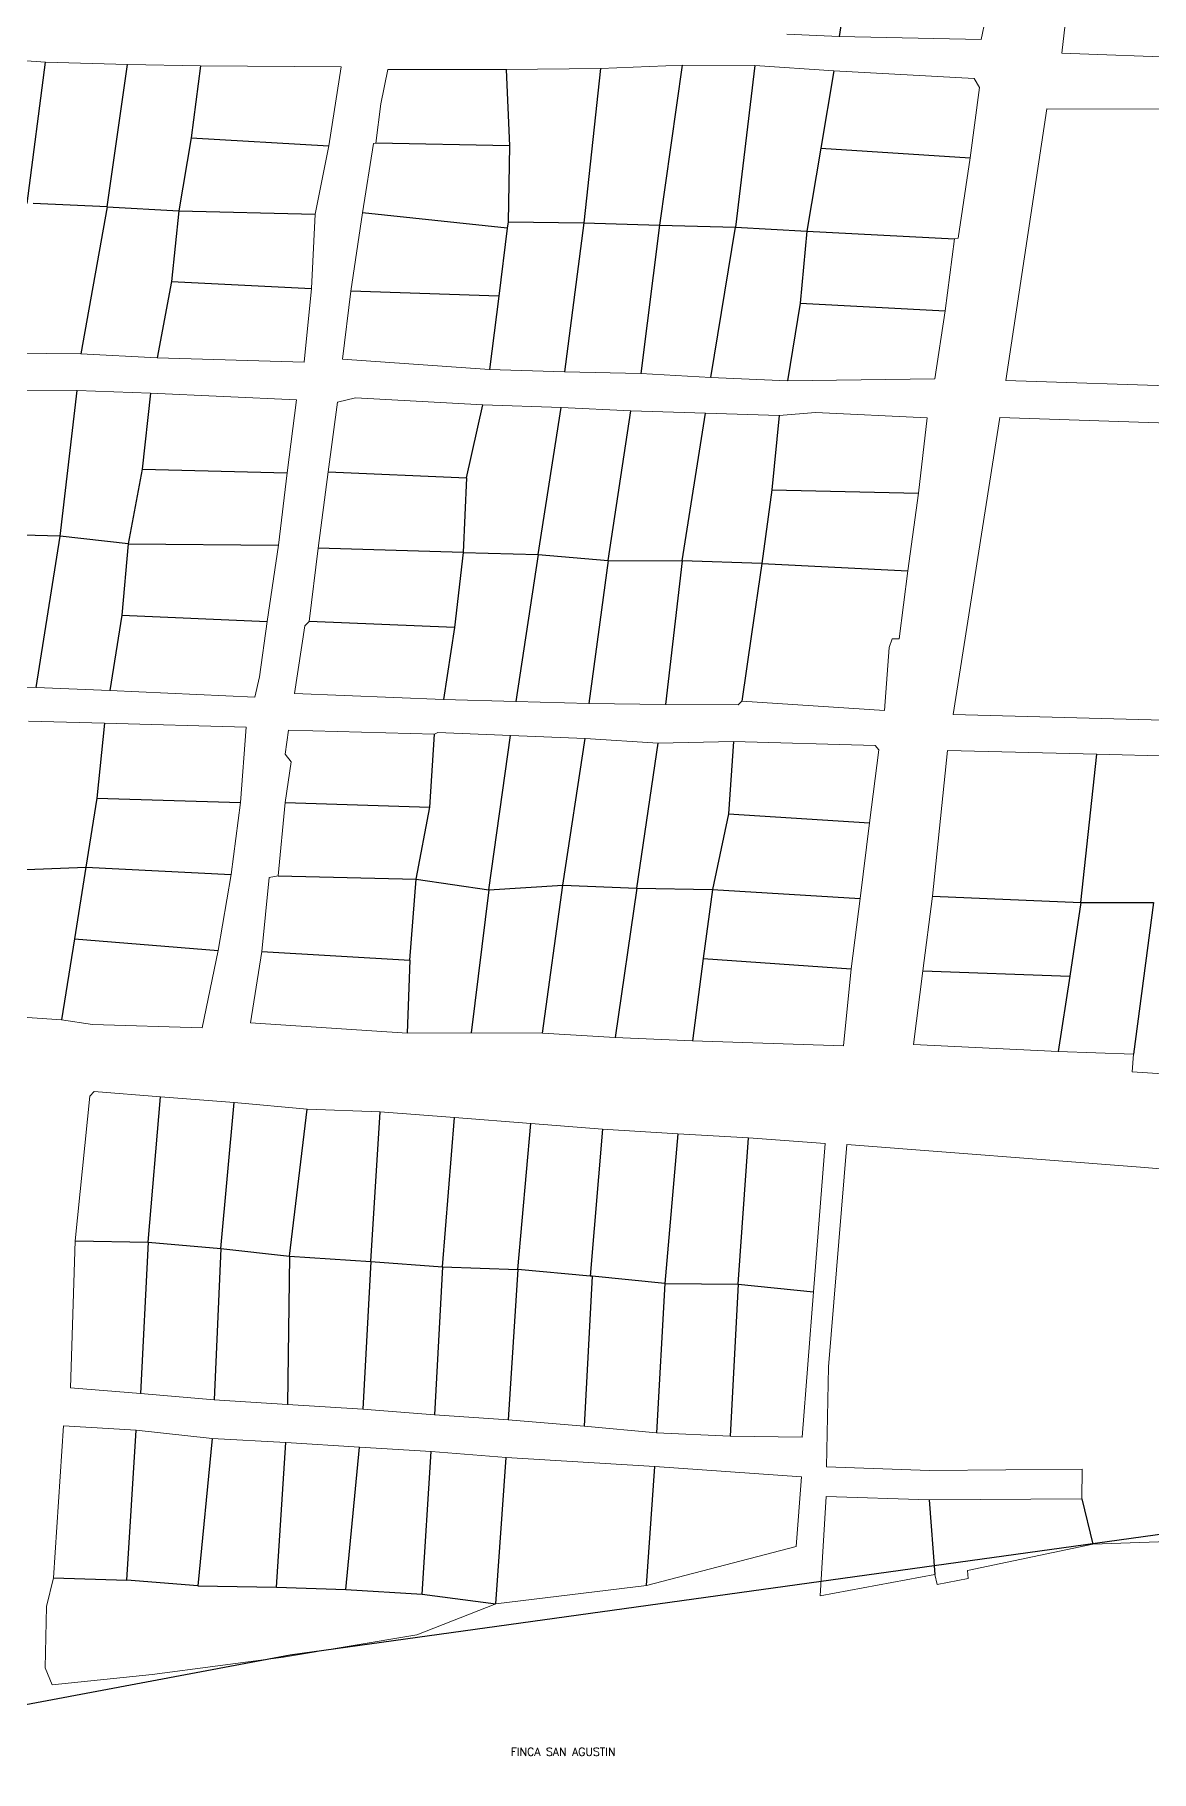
# Model space of a CAD drawing. Header units: millimetres. Extents: x 612074 to 614541, y 1316471 to 1317841.
# Drawn here: x 613329 to 613479.7, y 1316680.7 to 1316915.1 of the extents above; entities that cross this region are included whole.
import ezdxf

# ---------------------------------------------------------------- set-up
doc = ezdxf.new("R2010")
doc.units = ezdxf.units.MM
doc.layers.add('CAPA ROJA', color=1, linetype='Continuous')
doc.styles.add('MtXpl_Txt', font='txt_____.ttf')

msp = doc.modelspace()

# ---------------------------------------------------------------- linework, layer by layer
at = {"layer": 'CAPA ROJA', "color": 1, "linetype": 'Continuous', "lineweight": -3}
for p, q in [((613438.9, 1316923.47), (613437.6, 1316914.83)), ((613327.98, 1316892.31), (613330.48, 1316911.35)), ((613338.82, 1316891.85), (613341.55, 1316911.05)), ((613351.41, 1316910.89), (613350.15, 1316901.17)), ((613405.4, 1316910.52), (613403.14, 1316889.66)), ((613416.43, 1316910.95), (613413.35, 1316889.36)), ((613426.22, 1316910.94), (613423.63, 1316889.11)), ((613392.64, 1316910.36), (613393.12, 1316900.09)), ((613436.88, 1316910.2), (613435.11, 1316899.77)), ((613350.15, 1316901.17), (613348.48, 1316891.31)), ((613350.15, 1316901.17), (613368.71, 1316900.06)), ((613393.12, 1316900.09), (613375.06, 1316900.43)), ((613393.12, 1316900.09), (613392.91, 1316889.8)), ((613435.11, 1316899.77), (613433.23, 1316888.54)), ((613435.11, 1316899.77), (613455.29, 1316898.47)), ((613338.82, 1316891.85), (613328.83, 1316892.27)), ((613338.82, 1316891.85), (613335.26, 1316872)), ((613338.82, 1316891.85), (613348.48, 1316891.31)), ((613348.48, 1316891.31), (613347.49, 1316881.76)), ((613348.48, 1316891.31), (613366.88, 1316890.85)), ((613392.8, 1316888.95), (613373.25, 1316891.02)), ((613392.91, 1316889.8), (613392.8, 1316888.95)), ((613392.91, 1316889.8), (613403.14, 1316889.66)), ((613403.14, 1316889.66), (613400.51, 1316869.58)), ((613403.14, 1316889.66), (613413.35, 1316889.36)), ((613413.35, 1316889.36), (613410.81, 1316869.33)), ((613413.35, 1316889.36), (613423.63, 1316889.11)), ((613392.8, 1316888.95), (613391.65, 1316879.78)), ((613420.26, 1316868.82), (613423.63, 1316889.11)), ((613423.63, 1316889.11), (613433.23, 1316888.54)), ((613433.23, 1316888.54), (613432.33, 1316878.82)), ((613433.23, 1316888.54), (613453.18, 1316887.53)), ((613347.49, 1316881.76), (613345.56, 1316871.45)), ((613347.49, 1316881.76), (613366.36, 1316880.84)), ((613391.65, 1316879.78), (613371.71, 1316880.44)), ((613391.65, 1316879.78), (613390.41, 1316869.88)), ((613432.33, 1316878.82), (613430.62, 1316868.37)), ((613432.33, 1316878.82), (613451.91, 1316877.8)), ((613332.46, 1316847.41), (613334.77, 1316867.03)), ((613344.63, 1316866.68), (613343.53, 1316856.44)), ((613387.28, 1316855.27), (613389.5, 1316865.1)), ((613396.96, 1316844.92), (613400.1, 1316864.75)), ((613406.43, 1316844.11), (613409.47, 1316864.29)), ((613416.43, 1316844.08), (613419.54, 1316863.99)), ((613429.51, 1316863.69), (613428.52, 1316853.64)), ((613343.53, 1316856.44), (613341.64, 1316846.35)), ((613343.53, 1316856.44), (613363.11, 1316855.96)), ((613368.64, 1316856.07), (613387.28, 1316855.27)), ((613387.28, 1316855.27), (613386.85, 1316845.18)), ((613428.52, 1316853.64), (613427.17, 1316843.7)), ((613428.52, 1316853.64), (613448.31, 1316853.19)), ((613332.46, 1316847.41), (613322.34, 1316847.67)), ((613329.21, 1316826.95), (613332.46, 1316847.41)), ((613341.64, 1316846.35), (613332.46, 1316847.41)), ((613341.64, 1316846.35), (613340.8, 1316836.71)), ((613341.64, 1316846.35), (613361.94, 1316846.16)), ((613386.85, 1316845.18), (613367.26, 1316845.76)), ((613386.85, 1316845.18), (613385.69, 1316835.07)), ((613386.85, 1316845.18), (613396.96, 1316844.92)), ((613396.96, 1316844.92), (613393.98, 1316825.07)), ((613396.96, 1316844.92), (613406.43, 1316844.11)), ((613406.43, 1316844.11), (613403.82, 1316824.81)), ((613406.43, 1316844.11), (613416.43, 1316844.08)), ((613416.43, 1316844.08), (613414.18, 1316824.69)), ((613427.17, 1316843.7), (613416.43, 1316844.08)), ((613427.17, 1316843.7), (613425.77, 1316834.16)), ((613427.17, 1316843.7), (613446.89, 1316842.7)), ((613340.8, 1316836.71), (613339.16, 1316826.58)), ((613340.8, 1316836.71), (613360.39, 1316835.88)), ((613385.69, 1316835.07), (613366.08, 1316835.85)), ((613385.69, 1316835.07), (613384.21, 1316825.35)), ((613425.77, 1316834.16), (613424.45, 1316825.14)), ((613338.42, 1316822.13), (613337.4, 1316812.03)), ((613382.37, 1316810.79), (613382.98, 1316820.68)), ((613390.31, 1316799.66), (613393.25, 1316820.5)), ((613400.29, 1316800.27), (613403.31, 1316820.09)), ((613410.28, 1316799.88), (613413.16, 1316819.45)), ((613423.35, 1316819.66), (613422.66, 1316809.89)), ((613470.23, 1316797.93), (613472.39, 1316817.97)), ((613337.4, 1316812.03), (613335.93, 1316802.7)), ((613337.4, 1316812.03), (613356.79, 1316811.42)), ((613362.83, 1316811.46), (613382.37, 1316810.79)), ((613380.52, 1316801.11), (613382.37, 1316810.79)), ((613422.66, 1316809.89), (613420.49, 1316799.72)), ((613422.66, 1316809.89), (613441.72, 1316808.69)), ((613325.61, 1316802.29), (613335.93, 1316802.7)), ((613335.93, 1316802.7), (613334.4, 1316793.02)), ((613335.93, 1316802.7), (613355.55, 1316801.71)), ((613361.9, 1316801.56), (613380.52, 1316801.11)), ((613379.63, 1316790.15), (613380.52, 1316801.11)), ((613380.52, 1316801.11), (613390.31, 1316799.66)), ((613390.31, 1316799.66), (613400.29, 1316800.27)), ((613397.54, 1316780.29), (613400.29, 1316800.27)), ((613400.29, 1316800.27), (613410.28, 1316799.88)), ((613390.31, 1316799.66), (613387.94, 1316780.34)), ((613410.28, 1316799.88), (613407.35, 1316779.71)), ((613410.28, 1316799.88), (613420.49, 1316799.72)), ((613420.49, 1316799.72), (613419.26, 1316790.4)), ((613420.49, 1316799.72), (613440.45, 1316798.49)), ((613450.18, 1316798.8), (613470.23, 1316797.93)), ((613470.23, 1316797.93), (613468.72, 1316787.98)), ((613470.23, 1316797.93), (613480.03, 1316797.96)), ((613480.03, 1316797.96), (613477.34, 1316777.46)), ((613334.4, 1316793.02), (613332.62, 1316782.13)), ((613334.4, 1316793.02), (613353.79, 1316791.48)), ((613359.66, 1316791.31), (613379.63, 1316790.15)), ((613379.63, 1316790.15), (613379.3, 1316780.31)), ((613419.26, 1316790.4), (613417.8, 1316779.28)), ((613419.26, 1316790.4), (613439.21, 1316789)), ((613448.89, 1316788.72), (613468.72, 1316787.98)), ((613468.72, 1316787.98), (613467.18, 1316777.84)), ((613344.34, 1316752.08), (613345.98, 1316771.72)), ((613354.12, 1316751.24), (613355.95, 1316770.95)), ((613363.43, 1316750.2), (613365.8, 1316770.06)), ((613374.38, 1316749.5), (613375.64, 1316769.68)), ((613384.06, 1316748.79), (613385.66, 1316768.93)), ((613394.24, 1316748.4), (613395.98, 1316768.11)), ((613405.65, 1316767.35), (613404.01, 1316747.53)), ((613415.84, 1316766.74), (613414.06, 1316746.53)), ((613423.99, 1316746.42), (613425.35, 1316766.17)), ((613334.46, 1316752.26), (613344.34, 1316752.08)), ((613344.34, 1316752.08), (613343.32, 1316731.68)), ((613344.34, 1316752.08), (613354.12, 1316751.24)), ((613354.12, 1316751.24), (613353.22, 1316730.83)), ((613354.12, 1316751.24), (613363.43, 1316750.2)), ((613363.43, 1316750.2), (613363.14, 1316730.18)), ((613363.43, 1316750.2), (613374.38, 1316749.5)), ((613374.38, 1316749.5), (613373.31, 1316729.58)), ((613374.38, 1316749.5), (613384.06, 1316748.79)), ((613384.06, 1316748.79), (613382.99, 1316728.79)), ((613384.06, 1316748.79), (613394.24, 1316748.4)), ((613394.24, 1316748.4), (613392.93, 1316728.12)), ((613404.01, 1316747.53), (613394.24, 1316748.4)), ((613404.28, 1316747.5), (613403.17, 1316727.28)), ((613404.28, 1316747.5), (613404.01, 1316747.53)), ((613414.06, 1316746.53), (613404.28, 1316747.5)), ((613414.06, 1316746.53), (613412.94, 1316726.38)), ((613414.06, 1316746.53), (613423.99, 1316746.42)), ((613423.99, 1316746.42), (613422.89, 1316725.91)), ((613423.99, 1316746.42), (613434.14, 1316745.39)), ((613341.46, 1316706.47), (613342.73, 1316726.72)), ((613352.97, 1316725.61), (613351.03, 1316705.72)), ((613361.66, 1316705.53), (613362.92, 1316725.04)), ((613371.02, 1316705.2), (613372.88, 1316724.41)), ((613381.31, 1316704.58), (613382.53, 1316723.86)), ((613391.24, 1316703.27), (613392.67, 1316723.03)), ((613411.58, 1316705.77), (613412.7, 1316721.81)), ((613449.74, 1316717.3), (613450.51, 1316707.25)), ((613470.34, 1316717.45), (613471.83, 1316711.33)), ((613331.55, 1316706.81), (613341.46, 1316706.47)), ((613351.03, 1316705.72), (613341.46, 1316706.47)), ((613351.03, 1316705.72), (613361.66, 1316705.53)), ((613361.66, 1316705.53), (613371.02, 1316705.2)), ((613371.02, 1316705.2), (613381.31, 1316704.58)), ((613381.31, 1316704.58), (613391.24, 1316703.27))]:
    msp.add_line(p, q, dxfattribs=at)
at = {"layer": 'CAPA ROJA', "color": 1, "linetype": 'Continuous', "lineweight": 13}
for p, q in [((613456.79, 1316914.44), (613458.52, 1316922.69)), ((613467.64, 1316912.57), (613468.81, 1316922.61)), ((613430.52, 1316915.13), (613437.6, 1316914.83)), ((613437.6, 1316914.83), (613456.79, 1316914.44)), ((613320.75, 1316912.04), (613330.48, 1316911.35)), ((613330.48, 1316911.35), (613341.55, 1316911.05)), ((613341.55, 1316911.05), (613351.41, 1316910.89)), ((613351.41, 1316910.89), (613370.37, 1316910.73)), ((613370.37, 1316910.73), (613368.71, 1316900.06)), ((613375.72, 1316905.74), (613376.68, 1316910.39)), ((613376.68, 1316910.39), (613392.64, 1316910.36)), ((613392.64, 1316910.36), (613405.4, 1316910.52)), ((613405.4, 1316910.52), (613416.43, 1316910.95)), ((613416.43, 1316910.95), (613426.22, 1316910.94)), ((613426.22, 1316910.94), (613436.88, 1316910.2)), ((613467.64, 1316912.57), (613487.09, 1316911.84)), ((613436.88, 1316910.2), (613455.81, 1316909.18)), ((613455.81, 1316909.18), (613456.56, 1316907.95)), ((613375.06, 1316900.43), (613375.72, 1316905.74)), ((613456.56, 1316907.95), (613455.29, 1316898.47)), ((613460.12, 1316868.41), (613465.64, 1316905.07)), ((613465.64, 1316905.07), (613513.48, 1316904.97)), ((613368.71, 1316900.06), (613366.88, 1316890.85)), ((613373.25, 1316891.02), (613374.75, 1316900.39)), ((613374.75, 1316900.39), (613375.06, 1316900.43)), ((613455.29, 1316898.47), (613453.66, 1316887.59)), ((613366.88, 1316890.85), (613366.36, 1316880.84)), ((613371.71, 1316880.44), (613373.25, 1316891.02)), ((613453.18, 1316887.53), (613451.91, 1316877.8)), ((613453.66, 1316887.59), (613453.18, 1316887.53)), ((613366.36, 1316880.84), (613365.41, 1316870.87)), ((613370.56, 1316871.27), (613371.71, 1316880.44)), ((613451.91, 1316877.8), (613450.51, 1316868.64)), ((613335.26, 1316872), (613326.08, 1316872.09)), ((613345.56, 1316871.45), (613335.26, 1316872)), ((613365.41, 1316870.87), (613345.56, 1316871.45)), ((613390.41, 1316869.88), (613370.56, 1316871.27)), ((613400.51, 1316869.58), (613390.41, 1316869.88)), ((613410.81, 1316869.33), (613400.51, 1316869.58)), ((613420.26, 1316868.82), (613410.81, 1316869.33)), ((613430.62, 1316868.37), (613420.26, 1316868.82)), ((613450.51, 1316868.64), (613430.62, 1316868.37)), ((613510.34, 1316866.72), (613460.12, 1316868.41)), ((613334.77, 1316867.03), (613327.38, 1316867.09)), ((613344.63, 1316866.68), (613334.77, 1316867.03)), ((613364.35, 1316865.77), (613344.63, 1316866.68)), ((613372.33, 1316866.05), (613369.91, 1316865.49)), ((613389.5, 1316865.1), (613372.33, 1316866.05)), ((613363.11, 1316855.96), (613364.35, 1316865.77)), ((613369.91, 1316865.49), (613368.64, 1316856.07)), ((613400.1, 1316864.75), (613389.5, 1316865.1)), ((613409.47, 1316864.29), (613400.1, 1316864.75)), ((613419.54, 1316863.99), (613409.47, 1316864.29)), ((613429.51, 1316863.69), (613419.54, 1316863.99)), ((613434.4, 1316864.08), (613429.51, 1316863.69)), ((613449.47, 1316863.35), (613434.4, 1316864.08)), ((613448.31, 1316853.19), (613449.47, 1316863.35)), ((613459.27, 1316863.41), (613452.99, 1316823.34)), ((613499.07, 1316862.07), (613459.27, 1316863.41)), ((613361.94, 1316846.16), (613363.11, 1316855.96)), ((613368.64, 1316856.07), (613367.26, 1316845.76)), ((613446.89, 1316842.7), (613448.31, 1316853.19)), ((613360.39, 1316835.88), (613361.94, 1316846.16)), ((613367.26, 1316845.76), (613366.08, 1316835.85)), ((613445.69, 1316833.52), (613446.89, 1316842.7)), ((613359.38, 1316828.42), (613360.39, 1316835.88)), ((613366.08, 1316835.85), (613365.46, 1316835.29)), ((613365.46, 1316835.29), (613364.08, 1316826.17)), ((613444.37, 1316832.36), (613444.74, 1316833.55)), ((613444.74, 1316833.55), (613445.69, 1316833.52)), ((613443.74, 1316823.88), (613444.37, 1316832.36)), ((613359.38, 1316828.42), (613358.71, 1316825.64)), ((613329.21, 1316826.95), (613319.47, 1316827.31)), ((613339.16, 1316826.58), (613329.21, 1316826.95)), ((613358.71, 1316825.64), (613339.16, 1316826.58)), ((613364.08, 1316826.17), (613384.21, 1316825.35)), ((613384.21, 1316825.35), (613393.98, 1316825.07)), ((613393.98, 1316825.07), (613403.82, 1316824.81)), ((613403.82, 1316824.81), (613414.18, 1316824.69)), ((613414.18, 1316824.69), (613423.95, 1316824.61)), ((613423.95, 1316824.61), (613424.45, 1316825.14)), ((613424.45, 1316825.14), (613443.74, 1316823.88)), ((613328.17, 1316822.43), (613338.42, 1316822.13)), ((613338.42, 1316822.13), (613357.57, 1316821.6)), ((613357.57, 1316821.6), (613356.79, 1316811.42)), ((613452.99, 1316823.34), (613493.28, 1316822.21)), ((613362.84, 1316817.96), (613363.26, 1316821.2)), ((613363.26, 1316821.2), (613382.98, 1316820.68)), ((613382.98, 1316820.68), (613383.43, 1316820.89)), ((613383.43, 1316820.89), (613393.25, 1316820.5)), ((613393.25, 1316820.5), (613403.31, 1316820.09)), ((613403.31, 1316820.09), (613413.16, 1316819.45)), ((613413.16, 1316819.45), (613423.35, 1316819.66)), ((613423.35, 1316819.66), (613442.48, 1316819.15)), ((613442.48, 1316819.15), (613442.95, 1316818.56)), ((613362.83, 1316811.46), (613363.63, 1316816.93)), ((613363.63, 1316816.93), (613362.84, 1316817.96)), ((613442.95, 1316818.56), (613441.72, 1316808.69)), ((613452.22, 1316818.46), (613450.18, 1316798.8)), ((613472.39, 1316817.97), (613452.22, 1316818.46)), ((613482.61, 1316817.69), (613472.39, 1316817.97)), ((613356.79, 1316811.42), (613355.55, 1316801.71)), ((613361.9, 1316801.56), (613362.83, 1316811.46)), ((613441.72, 1316808.69), (613440.45, 1316798.49)), ((613355.55, 1316801.71), (613353.79, 1316791.48)), ((613359.66, 1316791.31), (613360.65, 1316801.32)), ((613360.65, 1316801.32), (613361.9, 1316801.56)), ((613440.45, 1316798.49), (613439.21, 1316789)), ((613450.18, 1316798.8), (613448.89, 1316788.72)), ((613353.79, 1316791.48), (613351.6, 1316781.05)), ((613358.15, 1316781.7), (613359.66, 1316791.31)), ((613439.21, 1316789), (613438.21, 1316778.59)), ((613448.89, 1316788.72), (613447.62, 1316778.8)), ((613332.62, 1316782.13), (613322.99, 1316782.76)), ((613336.82, 1316781.47), (613332.62, 1316782.13)), ((613379.3, 1316780.31), (613358.15, 1316781.7)), ((613351.6, 1316781.05), (613336.82, 1316781.47)), ((613387.94, 1316780.34), (613379.3, 1316780.31)), ((613397.54, 1316780.29), (613387.94, 1316780.34)), ((613407.35, 1316779.71), (613397.54, 1316780.29)), ((613417.8, 1316779.28), (613407.35, 1316779.71)), ((613438.21, 1316778.59), (613417.8, 1316779.28)), ((613447.62, 1316778.8), (613467.18, 1316777.84)), ((613467.18, 1316777.84), (613477.34, 1316777.46)), ((613477.34, 1316777.46), (613477.13, 1316775.1)), ((613477.13, 1316775.1), (613487.03, 1316774.42)), ((613336.44, 1316771.82), (613337.06, 1316772.42)), ((613337.06, 1316772.42), (613345.98, 1316771.72)), ((613336.44, 1316771.82), (613334.46, 1316752.26)), ((613345.98, 1316771.72), (613355.95, 1316770.95)), ((613355.95, 1316770.95), (613365.8, 1316770.06)), ((613365.8, 1316770.06), (613375.64, 1316769.68)), ((613375.64, 1316769.68), (613385.66, 1316768.93)), ((613385.66, 1316768.93), (613395.98, 1316768.11)), ((613395.98, 1316768.11), (613405.65, 1316767.35)), ((613405.65, 1316767.35), (613415.84, 1316766.74)), ((613415.84, 1316766.74), (613425.35, 1316766.17)), ((613425.35, 1316766.17), (613435.73, 1316765.41)), ((613435.73, 1316765.41), (613434.14, 1316745.39)), ((613438.63, 1316765.27), (613436.15, 1316735.28)), ((613478.26, 1316762.21), (613438.63, 1316765.27)), ((613498.49, 1316760.53), (613478.26, 1316762.21)), ((613334.46, 1316752.26), (613333.83, 1316732.44)), ((613434.14, 1316745.39), (613432.61, 1316725.77)), ((613435.91, 1316721.79), (613436.15, 1316735.28)), ((613333.83, 1316732.44), (613343.32, 1316731.68)), ((613343.32, 1316731.68), (613353.22, 1316730.83)), ((613353.22, 1316730.83), (613363.14, 1316730.18)), ((613363.14, 1316730.18), (613373.31, 1316729.58)), ((613373.31, 1316729.58), (613382.99, 1316728.79)), ((613382.99, 1316728.79), (613392.93, 1316728.12)), ((613392.93, 1316728.12), (613403.17, 1316727.28)), ((613331.55, 1316706.81), (613332.89, 1316727.32)), ((613332.89, 1316727.32), (613342.73, 1316726.72)), ((613342.73, 1316726.72), (613352.97, 1316725.61)), ((613352.97, 1316725.61), (613362.92, 1316725.04)), ((613403.17, 1316727.28), (613412.94, 1316726.38)), ((613412.94, 1316726.38), (613422.89, 1316725.91)), ((613422.89, 1316725.91), (613432.61, 1316725.77)), ((613362.92, 1316725.04), (613372.88, 1316724.41)), ((613372.88, 1316724.41), (613382.53, 1316723.86)), ((613382.53, 1316723.86), (613392.67, 1316723.03)), ((613392.67, 1316723.03), (613412.7, 1316721.81)), ((613412.7, 1316721.81), (613432.5, 1316720.44)), ((613435.91, 1316721.79), (613449.79, 1316721.3)), ((613449.79, 1316721.3), (613470.42, 1316721.45)), ((613470.34, 1316717.45), (613470.42, 1316721.45)), ((613432.5, 1316720.44), (613431.81, 1316711.04)), ((613435.02, 1316704.38), (613435.83, 1316717.79)), ((613435.83, 1316717.79), (613449.74, 1316717.3)), ((613449.74, 1316717.3), (613470.34, 1316717.45)), ((613471.83, 1316711.33), (613454.91, 1316707.76)), ((613483.22, 1316711.72), (613471.83, 1316711.33)), ((613431.81, 1316711.04), (613411.58, 1316705.77)), ((613330.61, 1316702.91), (613331.55, 1316706.81)), ((613450.51, 1316707.25), (613435.02, 1316704.38)), ((613450.82, 1316705.9), (613450.51, 1316707.25)), ((613455.01, 1316706.68), (613450.82, 1316705.9)), ((613454.91, 1316707.76), (613455.01, 1316706.68)), ((613411.58, 1316705.77), (613391.24, 1316703.27)), ((613330.44, 1316694.65), (613330.61, 1316702.91)), ((613391.24, 1316703.27), (613380.61, 1316699.1)), ((613380.61, 1316699.1), (613362.61, 1316696.08)), ((613362.61, 1316696.08), (613344.89, 1316693.75)), ((613331.37, 1316692.33), (613330.44, 1316694.65)), ((613344.89, 1316693.75), (613331.37, 1316692.33))]:
    msp.add_line(p, q, dxfattribs=at)
at = {"layer": 'CAPA ROJA', "color": 1, "linetype": 'Continuous'}
for p, q in [((613486.74, 1316713.46), (613363.5, 1316696.34)), ((613363.5, 1316696.34), (613280.16, 1316680.68))]:
    msp.add_line(p, q, dxfattribs=at)

# ---------------------------------------------------------------- texts
at = {"layer": 'CAPA ROJA', "color": 1, "lineweight": 30, "style": 'MtXpl_Txt'}
msp.add_text('FINCA SAN AGUSTIN', height=1.08, dxfattribs=at).set_placement((613393.26, 1316682.78))

doc.saveas('drawing.dxf')
